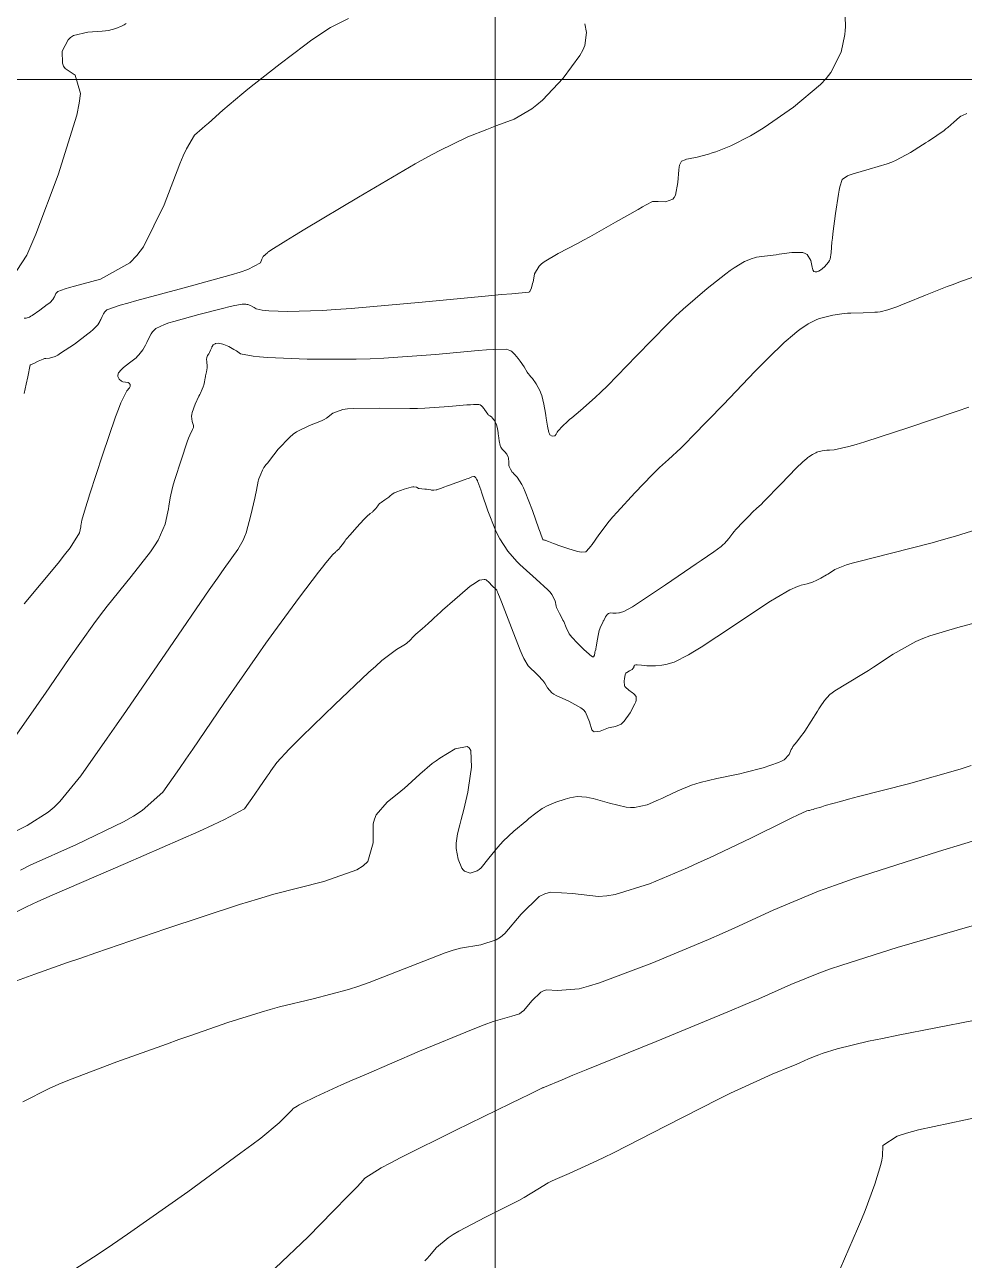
# Model space of a CAD drawing. Header units: millimetres. Extents: x 837475 to 838477, y 1189012 to 1191015.
# Drawn here: x 838242 to 838311, y 1190327.2 to 1190417.9 of the extents above; entities that cross this region are included whole.
import ezdxf

# ---------------------------------------------------------------- set-up
doc = ezdxf.new("R2010")
doc.units = ezdxf.units.MM
doc.header["$LTSCALE"] = 0.3
doc.layers.add('COORD', color=253, linetype='Continuous', lineweight=20)
doc.layers.add('COTAS 10', color=7, linetype='Continuous', lineweight=9, true_color=0x6e3e2d)
doc.layers.add('COTAS INT', color=7, linetype='Continuous', lineweight=5, true_color=0x9fa19f)

msp = doc.modelspace()

# ---------------------------------------------------------------- linework, layer by layer
at = {"layer": 'COORD'}
for p, q in [((838276.514, 1189013.872), (838276.514, 1191013.872)), ((837476.514, 1190413.872), (838476.514, 1190413.872))]:
    msp.add_line(p, q, dxfattribs=at)
at = {"layer": 'COTAS 10'}
for points in [[(838311.152, 1190411.394), (838310.811, 1190411.241), (838310.709, 1190411.177), (838310.603, 1190411.103), (838310.193, 1190410.758), (838309.738, 1190410.358), (838309.604, 1190410.25), (838309.467, 1190410.143), (838308.944, 1190409.768), (838308.316, 1190409.353), (838308.112, 1190409.221), (838307.934, 1190409.106), (838307.896, 1190409.082), (838307.008, 1190408.518), (838305.952, 1190407.957), (838305.629, 1190407.82), (838305.293, 1190407.691), (838303.969, 1190407.289), (838302.808, 1190406.96), (838302.574, 1190406.877), (838302.379, 1190406.797), (838301.989, 1190406.536), (838301.83, 1190406.008), (838301.779, 1190405.759), (838301.725, 1190405.467), (838301.506, 1190404.042), (838301.313, 1190402.561), (838301.275, 1190402.233), (838301.243, 1190401.941), (838301.186, 1190401.184), (838301.104, 1190400.704), (838301.057, 1190400.587), (838300.999, 1190400.477), (838300.704, 1190400.137), (838300.396, 1190399.899), (838300.329, 1190399.854), (838300.272, 1190399.818), (838300.133, 1190399.762), (838300.05, 1190399.768), (838300.026, 1190399.77), (838300.003, 1190399.773), (838299.918, 1190399.79), (838299.831, 1190399.924), (838299.806, 1190400.001), (838299.781, 1190400.097), (838299.688, 1190400.587), (838299.416, 1190401.046), (838299.278, 1190401.121), (838299.112, 1190401.174), (838298.289, 1190401.178), (838297.373, 1190401.053), (838297.149, 1190401.024), (838296.937, 1190400.998), (838296.281, 1190400.926), (838295.71, 1190400.83), (838295.552, 1190400.789), (838295.394, 1190400.741), (838294.827, 1190400.516), (838294.06, 1190400.053), (838293.777, 1190399.856), (838293.463, 1190399.628), (838292.075, 1190398.553), (838290.313, 1190397.022), (838289.764, 1190396.506), (838289.188, 1190395.951), (838286.889, 1190393.612), (838284.757, 1190391.413), (838284.286, 1190390.945), (838283.869, 1190390.539), (838282.794, 1190389.58), (838282.139, 1190389.062), (838281.986, 1190388.934), (838281.846, 1190388.813), (838281.44, 1190388.429), (838281.173, 1190388.134), (838281.12, 1190388.068), (838281.076, 1190388.009), (838280.99, 1190387.853), (838280.93, 1190387.763), (838280.902, 1190387.745), (838280.87, 1190387.73), (838280.71, 1190387.702), (838280.539, 1190387.809), (838280.5, 1190387.88), (838280.464, 1190387.968), (838280.361, 1190388.436), (838280.272, 1190389.039), (838280.245, 1190389.213), (838280.217, 1190389.389), (838280.107, 1190390.052), (838279.947, 1190390.696), (838279.887, 1190390.86), (838279.821, 1190391.019), (838279.529, 1190391.542), (838279.252, 1190391.934), (838279.197, 1190392.01), (838279.15, 1190392.072), (838279.056, 1190392.177), (838278.972, 1190392.277), (838278.931, 1190392.336), (838278.882, 1190392.409), (838278.644, 1190392.784), (838278.367, 1190393.206), (838278.294, 1190393.308), (838278.222, 1190393.404), (838277.978, 1190393.698), (838277.741, 1190393.913), (838277.674, 1190393.96), (838277.607, 1190394.001), (838277.362, 1190394.101), (838276.41, 1190394.079), (838275.898, 1190394.043), (838275.279, 1190393.994), (838272.144, 1190393.709), (838268.364, 1190393.432), (838267.338, 1190393.388), (838266.321, 1190393.358), (838262.722, 1190393.368), (838259.818, 1190393.49), (838259.24, 1190393.531), (838258.759, 1190393.575), (838257.839, 1190393.759), (838257.535, 1190393.962), (838257.443, 1190394.019), (838257.347, 1190394.075), (838256.974, 1190394.28), (838256.615, 1190394.442), (838256.528, 1190394.471), (838256.446, 1190394.495), (838256.197, 1190394.524), (838256.011, 1190394.496), (838255.97, 1190394.484), (838255.933, 1190394.469), (838255.835, 1190394.398), (838255.762, 1190394.289), (838255.74, 1190394.251), (838255.718, 1190394.208), (838255.635, 1190394.025), (838255.549, 1190393.837), (838255.526, 1190393.792), (838255.502, 1190393.75), (838255.419, 1190393.624), (838255.36, 1190393.486), (838255.352, 1190393.437), (838255.348, 1190393.383), (838255.364, 1190393.147), (838255.383, 1190392.874), (838255.381, 1190392.797), (838255.376, 1190392.718), (838255.331, 1190392.426), (838255.269, 1190392.134), (838255.253, 1190392.056), (838255.238, 1190391.978), (838255.189, 1190391.707), (838255.137, 1190391.461), (838255.12, 1190391.398), (838255.101, 1190391.339), (838255.025, 1190391.147), (838254.896, 1190390.874), (838254.844, 1190390.764), (838254.786, 1190390.639), (838254.514, 1190390.062), (838254.287, 1190389.454), (838254.256, 1190389.309), (838254.238, 1190389.175), (838254.288, 1190388.773), (838254.377, 1190388.48), (838254.383, 1190388.414), (838254.382, 1190388.355), (838254.312, 1190388.196), (838254.109, 1190387.781), (838254.024, 1190387.561), (838253.926, 1190387.295), (838253.468, 1190385.955), (838253.019, 1190384.534), (838252.927, 1190384.217), (838252.849, 1190383.934), (838252.683, 1190383.19), (838252.58, 1190382.574), (838252.54, 1190382.371), (838252.497, 1190382.155), (838252.301, 1190381.259), (838251.781, 1190380.068), (838251.533, 1190379.665), (838251.24, 1190379.232), (838249.806, 1190377.403), (838248.058, 1190375.244), (838247.567, 1190374.602), (838247.074, 1190373.941), (838245.265, 1190371.394), (838243.518, 1190368.852), (838243.062, 1190368.194), (838242.619, 1190367.556), (838241.12, 1190365.418)], [(838311.456, 1190363.552), (838310.65, 1190363.278), (838306.851, 1190362.201), (838303.182, 1190361.261), (838302.458, 1190361.073), (838301.86, 1190360.916), (838300.754, 1190360.612), (838300.489, 1190360.52), (838300.422, 1190360.497), (838300.356, 1190360.476), (838300.141, 1190360.409), (838299.954, 1190360.355), (838299.907, 1190360.341), (838299.862, 1190360.328), (838299.714, 1190360.287), (838299.585, 1190360.253), (838299.551, 1190360.245), (838299.518, 1190360.238), (838299.405, 1190360.214), (838298.707, 1190359.896), (838298.305, 1190359.703), (838297.813, 1190359.464), (838295.282, 1190358.223), (838292.243, 1190356.77), (838291.431, 1190356.398), (838290.632, 1190356.04), (838287.851, 1190354.856), (838285.343, 1190354.081), (838284.716, 1190353.981), (838284.118, 1190353.931), (838282.203, 1190354.161), (838280.576, 1190354.265), (838280.16, 1190354.134), (838279.76, 1190353.934), (838278.438, 1190352.637), (838277.238, 1190351.23), (838276.914, 1190350.962), (838276.593, 1190350.746), (838275.465, 1190350.401), (838273.985, 1190350.147), (838273.442, 1190349.988), (838272.843, 1190349.791), (838267.286, 1190347.623), (838266.517, 1190347.359), (838265.763, 1190347.118), (838263.173, 1190346.431), (838260.7, 1190345.832), (838260.019, 1190345.647), (838259.34, 1190345.452), (838256.902, 1190344.679), (838254.177, 1190343.735), (838253.317, 1190343.432), (838252.412, 1190343.112), (838248.759, 1190341.81), (838245.296, 1190340.496), (838244.51, 1190340.169), (838243.799, 1190339.857), (838241.856, 1190338.864)]]:
    msp.add_lwpolyline(points, dxfattribs=at)
at = {"layer": 'COTAS INT'}
for points in [[(838249.445, 1190417.975), (838249.291, 1190417.896), (838249.146, 1190417.823), (838248.695, 1190417.619), (838248.138, 1190417.48), (838247.926, 1190417.448), (838247.688, 1190417.419), (838246.62, 1190417.341), (838245.584, 1190417.093), (838245.367, 1190416.958), (838245.18, 1190416.793), (838244.755, 1190415.959), (838244.761, 1190415.066), (838244.845, 1190414.865), (838244.965, 1190414.684), (838245.698, 1190414.198), (838246.095, 1190412.859), (838246.004, 1190412.14), (838245.825, 1190411.27), (838244.453, 1190406.872), (838242.806, 1190402.522), (838242.454, 1190401.682), (838242.147, 1190401), (838241.413, 1190399.854)], [(838265.749, 1190418.354), (838264.448, 1190417.701), (838263.358, 1190416.98), (838262.973, 1190416.706), (838262.552, 1190416.4), (838260.734, 1190415.028), (838258.843, 1190413.544), (838258.377, 1190413.167), (838257.935, 1190412.806), (838256.544, 1190411.624), (838255.474, 1190410.683), (838255.235, 1190410.474), (838255.021, 1190410.286), (838254.451, 1190409.792), (838253.863, 1190408.794), (838253.638, 1190408.288), (838253.385, 1190407.684), (838252.243, 1190404.672), (838250.722, 1190401.61), (838250.229, 1190400.973), (838249.705, 1190400.428), (838247.557, 1190399.22), (838245.646, 1190398.711), (838245.273, 1190398.607), (838244.967, 1190398.518), (838244.425, 1190398.328), (838244.334, 1190398.234), (838244.312, 1190398.206), (838244.292, 1190398.177), (838244.232, 1190398.062), (838244.176, 1190397.937), (838244.158, 1190397.902), (838244.139, 1190397.865), (838244.061, 1190397.73), (838243.864, 1190397.526), (838243.769, 1190397.447), (838243.657, 1190397.357), (838243.111, 1190396.95), (838242.555, 1190396.573), (838242.438, 1190396.504), (838242.337, 1190396.448), (838242.102, 1190396.373), (838241.953, 1190396.369)], [(838241.964, 1190375.405), (838244.444, 1190378.393), (838244.927, 1190379.005), (838245.321, 1190379.523), (838246.009, 1190380.615), (838246.104, 1190381.053), (838246.126, 1190381.158), (838246.145, 1190381.257), (838246.196, 1190381.558), (838246.448, 1190382.442), (838246.594, 1190382.909), (838246.774, 1190383.471), (838247.699, 1190386.304), (838248.666, 1190389.134), (838248.873, 1190389.696), (838249.053, 1190390.16), (838249.481, 1190391.036), (838249.676, 1190391.257), (838249.709, 1190391.31), (838249.733, 1190391.359), (838249.742, 1190391.504), (838249.659, 1190391.602), (838249.624, 1190391.621), (838249.584, 1190391.636), (838249.397, 1190391.664), (838249.192, 1190391.703), (838249.14, 1190391.726), (838249.091, 1190391.754), (838248.93, 1190391.901), (838248.834, 1190392.082), (838248.825, 1190392.132), (838248.823, 1190392.182), (838248.88, 1190392.364), (838249.069, 1190392.585), (838249.151, 1190392.661), (838249.246, 1190392.742), (838249.697, 1190393.086), (838250.17, 1190393.465), (838250.28, 1190393.569), (838250.38, 1190393.672), (838250.664, 1190394.04), (838250.869, 1190394.394), (838250.92, 1190394.49), (838250.967, 1190394.583), (838251.114, 1190394.911), (838251.27, 1190395.211), (838251.323, 1190395.289), (838251.38, 1190395.363), (838251.621, 1190395.61), (838252.268, 1190395.907), (838252.582, 1190396.013), (838252.953, 1190396.129), (838254.781, 1190396.635), (838256.612, 1190397.1), (838256.986, 1190397.191), (838257.303, 1190397.264), (838257.964, 1190397.391), (838258.23, 1190397.387), (838258.297, 1190397.377), (838258.361, 1190397.365), (838258.567, 1190397.29), (838258.743, 1190397.194), (838258.789, 1190397.167), (838258.832, 1190397.14), (838258.976, 1190397.044), (838259.412, 1190396.957), (838259.64, 1190396.936), (838259.914, 1190396.916), (838261.289, 1190396.859), (838263.824, 1190396.934), (838264.829, 1190396.998), (838265.965, 1190397.082), (838271.164, 1190397.541), (838276.047, 1190398.007), (838276.985, 1190398.094), (838277.743, 1190398.163), (838278.983, 1190398.264), (838279.056, 1190398.304), (838279.077, 1190398.335), (838279.099, 1190398.375), (838279.185, 1190398.594), (838279.276, 1190398.92), (838279.302, 1190399.029), (838279.328, 1190399.145), (838279.423, 1190399.63), (838279.748, 1190400.183), (838279.919, 1190400.343), (838280.124, 1190400.506), (838281.158, 1190401.116), (838282.569, 1190401.849), (838283.013, 1190402.089), (838283.48, 1190402.345), (838285.359, 1190403.404), (838287.01, 1190404.344), (838287.334, 1190404.525), (838287.6, 1190404.671), (838288.079, 1190404.914), (838288.288, 1190404.922), (838288.384, 1190404.92), (838288.496, 1190404.916), (838289.037, 1190404.89), (838289.567, 1190405.086), (838289.673, 1190405.222), (838289.76, 1190405.394), (838289.925, 1190406.313), (838289.994, 1190407.256), (838290.021, 1190407.443), (838290.051, 1190407.599), (838290.188, 1190407.892), (838290.461, 1190407.99), (838290.577, 1190408.021), (838290.711, 1190408.054), (838291.341, 1190408.188), (838292.175, 1190408.402), (838292.438, 1190408.486), (838292.714, 1190408.579), (838293.828, 1190409.005), (838295.263, 1190409.739), (838295.743, 1190410.027), (838296.258, 1190410.353), (838298.414, 1190411.836), (838300.404, 1190413.508), (838300.814, 1190413.952), (838301.163, 1190414.388), (838301.915, 1190415.894), (838302.175, 1190417.18), (838302.213, 1190417.476), (838302.238, 1190417.747), (838302.207, 1190418.511)], [(838241.968, 1190390.849), (838242.111, 1190391.523), (838242.225, 1190392.067), (838242.406, 1190392.931), (838242.41, 1190392.936), (838242.413, 1190392.937), (838242.417, 1190392.939), (838242.437, 1190392.944), (838242.537, 1190392.989), (838242.591, 1190393.015), (838242.656, 1190393.047), (838242.988, 1190393.213), (838243.362, 1190393.37), (838243.454, 1190393.397), (838243.54, 1190393.416), (838243.811, 1190393.425), (838244.236, 1190393.561), (838244.42, 1190393.661), (838244.633, 1190393.788), (838245.64, 1190394.47), (838246.631, 1190395.208), (838246.833, 1190395.371), (838247.005, 1190395.515), (838247.363, 1190395.885), (838247.504, 1190396.13), (838247.539, 1190396.196), (838247.572, 1190396.26), (838247.673, 1190396.486), (838247.781, 1190396.694), (838247.818, 1190396.747), (838247.857, 1190396.799), (838248.023, 1190396.969), (838249.006, 1190397.313), (838249.56, 1190397.474), (838250.237, 1190397.664), (838253.7, 1190398.586), (838257.151, 1190399.542), (838257.82, 1190399.753), (838258.364, 1190399.94), (838259.295, 1190400.425), (838259.399, 1190400.699), (838259.422, 1190400.753), (838259.442, 1190400.799), (838259.496, 1190400.89), (838259.547, 1190400.935), (838259.567, 1190400.952), (838259.589, 1190400.971), (838259.686, 1190401.057), (838259.812, 1190401.164), (838259.852, 1190401.197), (838259.895, 1190401.231), (838260.067, 1190401.366), (838261.165, 1190402.048), (838261.791, 1190402.427), (838262.557, 1190402.888), (838266.488, 1190405.241), (838270.664, 1190407.678), (838271.585, 1190408.191), (838272.405, 1190408.636), (838274.514, 1190409.659), (838275.914, 1190410.208), (838276.286, 1190410.352), (838276.651, 1190410.494), (838277.915, 1190410.978), (838279.207, 1190411.72), (838279.591, 1190412.024), (838279.986, 1190412.371), (838281.504, 1190413.979), (838282.738, 1190415.638), (838282.954, 1190416.017), (838283.115, 1190416.361), (838283.239, 1190417.315), (838283.114, 1190417.953)], [(838311.985, 1190399.516), (838310.545, 1190399.005), (838310.128, 1190398.848), (838309.703, 1190398.686), (838308.098, 1190398.046), (838306.669, 1190397.466), (838306.353, 1190397.341), (838306.073, 1190397.232), (838305.351, 1190396.968), (838304.772, 1190396.838), (838304.581, 1190396.814), (838304.378, 1190396.795), (838303.536, 1190396.767), (838302.63, 1190396.743), (838302.385, 1190396.726), (838302.144, 1190396.704), (838301.297, 1190396.587), (838300.519, 1190396.4), (838300.321, 1190396.334), (838300.131, 1190396.262), (838299.507, 1190395.949), (838298.886, 1190395.523), (838298.698, 1190395.38), (838298.503, 1190395.225), (838297.739, 1190394.574), (838296.561, 1190393.438), (838296.104, 1190392.978), (838295.592, 1190392.455), (838293.27, 1190390.04), (838291.017, 1190387.699), (838290.548, 1190387.222), (838290.146, 1190386.82), (838289.25, 1190385.985), (838288.591, 1190385.4), (838288.337, 1190385.154), (838288.053, 1190384.873), (838286.772, 1190383.555), (838285.467, 1190382.139), (838285.168, 1190381.795), (838284.896, 1190381.473), (838284.139, 1190380.481), (838283.638, 1190379.77), (838283.526, 1190379.624), (838283.427, 1190379.5), (838283.169, 1190379.234), (838282.858, 1190379.193), (838282.725, 1190379.211), (838282.572, 1190379.241), (838281.85, 1190379.455), (838281.114, 1190379.714), (838280.953, 1190379.773), (838280.809, 1190379.826), (838280.44, 1190379.972), (838280.233, 1190380.059), (838280.191, 1190380.076), (838280.156, 1190380.089), (838280.083, 1190380.109), (838280.052, 1190380.109), (838280.047, 1190380.111), (838280.032, 1190380.118), (838279.907, 1190380.45), (838279.832, 1190380.656), (838279.74, 1190380.911), (838279.26, 1190382.245), (838278.727, 1190383.629), (838278.602, 1190383.916), (838278.485, 1190384.161), (838278.142, 1190384.697), (838277.893, 1190384.947), (838277.836, 1190385.011), (838277.784, 1190385.074), (838277.638, 1190385.284), (838277.552, 1190385.487), (838277.537, 1190385.546), (838277.527, 1190385.606), (838277.523, 1190385.832), (838277.514, 1190386.059), (838277.499, 1190386.12), (838277.48, 1190386.179), (838277.369, 1190386.386), (838277.232, 1190386.563), (838277.196, 1190386.604), (838277.16, 1190386.641), (838277.041, 1190386.745), (838276.939, 1190386.891), (838276.914, 1190386.954), (838276.891, 1190387.027), (838276.823, 1190387.373), (838276.767, 1190387.76), (838276.752, 1190387.858), (838276.738, 1190387.953), (838276.687, 1190388.265), (838276.619, 1190388.536), (838276.594, 1190388.606), (838276.566, 1190388.673), (838276.443, 1190388.894), (838276.311, 1190389.064), (838276.277, 1190389.1), (838276.245, 1190389.13), (838276.142, 1190389.196), (838276.043, 1190389.26), (838276.013, 1190389.289), (838275.983, 1190389.323), (838275.867, 1190389.487), (838275.75, 1190389.665), (838275.719, 1190389.708), (838275.689, 1190389.749), (838275.586, 1190389.873), (838275.486, 1190389.963), (838275.458, 1190389.983), (838275.43, 1190390), (838275.326, 1190390.042), (838274.925, 1190390.033), (838274.709, 1190390.018), (838274.447, 1190389.998), (838273.124, 1190389.877), (838271.361, 1190389.765), (838270.822, 1190389.75), (838270.261, 1190389.741), (838268.052, 1190389.765), (838266.092, 1190389.749), (838265.689, 1190389.715), (838265.346, 1190389.669), (838264.609, 1190389.393), (838264.138, 1190389.038), (838263.963, 1190388.941), (838263.768, 1190388.845), (838262.899, 1190388.501), (838261.941, 1190388.026), (838261.69, 1190387.847), (838261.444, 1190387.646), (838260.607, 1190386.749), (838259.959, 1190385.914), (838259.832, 1190385.753), (838259.729, 1190385.622), (838259.548, 1190385.403), (838259.493, 1190385.316), (838259.47, 1190385.268), (838259.442, 1190385.211), (838259.314, 1190384.918), (838259.185, 1190384.579), (838259.157, 1190384.493), (838259.133, 1190384.409), (838259.074, 1190384.133), (838258.978, 1190383.635), (838258.931, 1190383.412), (838258.874, 1190383.151), (838258.592, 1190381.903), (838258.24, 1190380.612), (838258.138, 1190380.326), (838258.035, 1190380.07), (838257.647, 1190379.401), (838256.633, 1190378.009), (838256.134, 1190377.297), (838255.541, 1190376.444), (838252.613, 1190372.186), (838249.462, 1190367.592), (838248.727, 1190366.528), (838248.053, 1190365.554), (838246.12, 1190362.785), (838244.578, 1190360.901), (838244.151, 1190360.485), (838243.724, 1190360.114), (838242.183, 1190359.155), (838240.756, 1190358.424)], [(838241.686, 1190355.878), (838242.386, 1190356.224), (838245.791, 1190357.758), (838249.25, 1190359.412), (838249.986, 1190359.834), (838250.625, 1190360.241), (838252.128, 1190361.579), (838253.349, 1190363.331), (838253.81, 1190363.999), (838254.324, 1190364.745), (838256.622, 1190368.097), (838259.08, 1190371.645), (838259.694, 1190372.514), (838260.28, 1190373.334), (838262.155, 1190375.889), (838263.557, 1190377.73), (838263.845, 1190378.101), (838264.088, 1190378.41), (838264.603, 1190379.026), (838264.797, 1190379.208), (838264.838, 1190379.246), (838264.874, 1190379.277), (838264.958, 1190379.341), (838265.039, 1190379.416), (838265.073, 1190379.454), (838265.111, 1190379.499), (838265.291, 1190379.724), (838265.463, 1190379.951), (838265.496, 1190379.997), (838265.524, 1190380.036), (838265.573, 1190380.117), (838265.7, 1190380.276), (838265.776, 1190380.365), (838265.871, 1190380.473), (838266.36, 1190381.022), (838266.88, 1190381.587), (838266.994, 1190381.704), (838267.095, 1190381.804), (838267.349, 1190382.024), (838267.513, 1190382.145), (838267.557, 1190382.183), (838267.6, 1190382.223), (838267.748, 1190382.382), (838267.868, 1190382.53), (838267.893, 1190382.563), (838267.914, 1190382.592), (838267.96, 1190382.669), (838268.046, 1190382.757), (838268.091, 1190382.794), (838268.146, 1190382.836), (838268.426, 1190383.033), (838268.712, 1190383.235), (838268.773, 1190383.281), (838268.824, 1190383.322), (838268.942, 1190383.432), (838269.117, 1190383.54), (838269.205, 1190383.579), (838269.311, 1190383.622), (838269.837, 1190383.813), (838270.367, 1190383.969), (838270.475, 1190383.991), (838270.566, 1190384.003), (838270.755, 1190383.967), (838270.865, 1190383.889), (838270.905, 1190383.873), (838270.951, 1190383.861), (838271.152, 1190383.838), (838271.37, 1190383.829), (838271.426, 1190383.824), (838271.48, 1190383.818), (838271.657, 1190383.791), (838271.814, 1190383.764), (838271.856, 1190383.759), (838271.897, 1190383.756), (838272.035, 1190383.751), (838272.188, 1190383.771), (838272.238, 1190383.783), (838272.29, 1190383.798), (838272.506, 1190383.873), (838272.835, 1190383.996), (838272.959, 1190384.041), (838273.097, 1190384.091), (838273.717, 1190384.31), (838274.319, 1190384.526), (838274.447, 1190384.573), (838274.557, 1190384.615), (838274.815, 1190384.722), (838274.947, 1190384.755), (838274.979, 1190384.751), (838275.008, 1190384.74), (838275.096, 1190384.651), (838275.158, 1190384.545), (838275.17, 1190384.524), (838275.182, 1190384.506), (838275.207, 1190384.471), (838275.223, 1190384.445), (838275.229, 1190384.433), (838275.235, 1190384.419), (838275.262, 1190384.349), (838275.392, 1190383.974), (838275.464, 1190383.767), (838275.551, 1190383.515), (838275.994, 1190382.232), (838276.547, 1190380.821), (838276.703, 1190380.489), (838276.861, 1190380.182), (838277.443, 1190379.283), (838278.123, 1190378.521), (838278.343, 1190378.299), (838278.577, 1190378.074), (838279.535, 1190377.223), (838280.385, 1190376.442), (838280.552, 1190376.26), (838280.688, 1190376.093), (838280.929, 1190375.616), (838281.005, 1190375.243), (838281.037, 1190375.143), (838281.074, 1190375.043), (838281.249, 1190374.693), (838281.449, 1190374.327), (838281.502, 1190374.218), (838281.554, 1190374.105), (838281.735, 1190373.67), (838281.967, 1190373.214), (838282.052, 1190373.088), (838282.146, 1190372.963), (838282.56, 1190372.514), (838282.987, 1190372.111), (838283.089, 1190372.015), (838283.185, 1190371.925), (838283.472, 1190371.657), (838283.671, 1190371.517), (838283.711, 1190371.509), (838283.745, 1190371.514), (838283.813, 1190371.642), (838283.838, 1190371.817), (838283.844, 1190371.851), (838283.851, 1190371.879), (838283.875, 1190371.931), (838283.91, 1190372.054), (838283.924, 1190372.127), (838283.939, 1190372.217), (838284.01, 1190372.683), (838284.103, 1190373.202), (838284.133, 1190373.325), (838284.164, 1190373.439), (838284.289, 1190373.777), (838284.424, 1190374.05), (838284.461, 1190374.124), (838284.499, 1190374.196), (838284.632, 1190374.449), (838284.769, 1190374.644), (838284.809, 1190374.68), (838284.849, 1190374.708), (838285, 1190374.744), (838285.157, 1190374.732), (838285.202, 1190374.729), (838285.246, 1190374.728), (838285.409, 1190374.725), (838285.593, 1190374.743), (838285.651, 1190374.754), (838285.713, 1190374.767), (838285.959, 1190374.838), (838286.594, 1190375.194), (838286.899, 1190375.387), (838287.261, 1190375.621), (838289.036, 1190376.808), (838290.881, 1190378.061), (838291.287, 1190378.337), (838291.647, 1190378.582), (838292.57, 1190379.211), (838293.119, 1190379.621), (838293.244, 1190379.729), (838293.356, 1190379.834), (838293.665, 1190380.192), (838293.968, 1190380.588), (838294.076, 1190380.717), (838294.196, 1190380.854), (838294.717, 1190381.42), (838295.229, 1190381.946), (838295.342, 1190382.059), (838295.443, 1190382.157), (838295.706, 1190382.39), (838296.064, 1190382.724), (838296.225, 1190382.885), (838296.412, 1190383.075), (838297.312, 1190384.01), (838298.239, 1190384.974), (838298.444, 1190385.183), (838298.626, 1190385.367), (838299.097, 1190385.821), (838299.402, 1190386.081), (838299.48, 1190386.143), (838299.555, 1190386.2), (838299.803, 1190386.37), (838300.052, 1190386.495), (838300.128, 1190386.524), (838300.207, 1190386.55), (838300.518, 1190386.625), (838300.856, 1190386.672), (838300.953, 1190386.68), (838301.05, 1190386.687), (838301.412, 1190386.697), (838302.475, 1190386.947), (838303.014, 1190387.105), (838303.659, 1190387.302), (838306.872, 1190388.334), (838310.43, 1190389.539), (838311.293, 1190389.844)], [(838313.521, 1190381.386), (838310.301, 1190380.379), (838309.438, 1190380.128), (838308.588, 1190379.889), (838305.621, 1190379.125), (838303.224, 1190378.523), (838302.733, 1190378.386), (838302.317, 1190378.261), (838301.441, 1190377.918), (838301.05, 1190377.664), (838300.94, 1190377.596), (838300.83, 1190377.529), (838300.428, 1190377.292), (838300.025, 1190377.089), (838299.915, 1190377.043), (838299.805, 1190377.001), (838299.412, 1190376.887), (838298.982, 1190376.765), (838298.849, 1190376.719), (838298.71, 1190376.667), (838298.156, 1190376.434), (838297.15, 1190375.859), (838296.726, 1190375.592), (838296.239, 1190375.277), (838293.953, 1190373.752), (838291.654, 1190372.236), (838291.158, 1190371.928), (838290.723, 1190371.669), (838289.66, 1190371.134), (838289.045, 1190370.957), (838288.892, 1190370.923), (838288.747, 1190370.896), (838288.288, 1190370.852), (838287.882, 1190370.858), (838287.771, 1190370.863), (838287.661, 1190370.868), (838287.269, 1190370.899), (838286.954, 1190370.925), (838286.893, 1190370.927), (838286.843, 1190370.928), (838286.755, 1190370.914), (838286.741, 1190370.887), (838286.733, 1190370.871), (838286.718, 1190370.842), (838286.705, 1190370.806), (838286.702, 1190370.794), (838286.699, 1190370.781), (838286.689, 1190370.725), (838286.635, 1190370.651), (838286.605, 1190370.626), (838286.567, 1190370.6), (838286.375, 1190370.488), (838286.182, 1190370.37), (838286.145, 1190370.339), (838286.114, 1190370.309), (838286.058, 1190370.207), (838286.04, 1190370.071), (838286.033, 1190370.019), (838286.025, 1190369.961), (838285.988, 1190369.702), (838286.014, 1190369.423), (838286.046, 1190369.352), (838286.088, 1190369.285), (838286.331, 1190369.066), (838286.605, 1190368.876), (838286.668, 1190368.826), (838286.724, 1190368.778), (838286.878, 1190368.614), (838286.881, 1190368.337), (838286.842, 1190368.217), (838286.786, 1190368.079), (838286.44, 1190367.422), (838285.997, 1190366.793), (838285.879, 1190366.671), (838285.764, 1190366.573), (838285.365, 1190366.407), (838284.957, 1190366.345), (838284.835, 1190366.311), (838284.71, 1190366.271), (838284.225, 1190366.066), (838283.796, 1190366.017), (838283.706, 1190366.075), (838283.628, 1190366.164), (838283.448, 1190366.741), (838283.153, 1190367.45), (838283.002, 1190367.621), (838282.821, 1190367.782), (838281.919, 1190368.271), (838281.012, 1190368.676), (838280.827, 1190368.783), (838280.672, 1190368.888), (838280.353, 1190369.248), (838280.172, 1190369.597), (838280.104, 1190369.695), (838280.028, 1190369.794), (838279.688, 1190370.154), (838279.336, 1190370.483), (838279.251, 1190370.562), (838279.172, 1190370.636), (838278.936, 1190370.859), (838278.628, 1190371.399), (838278.504, 1190371.673), (838278.363, 1190372.001), (838277.717, 1190373.635), (838277.105, 1190375.24), (838276.986, 1190375.55), (838276.889, 1190375.802), (838276.721, 1190376.223), (838276.7, 1190376.265), (838276.692, 1190376.289), (838276.683, 1190376.333), (838276.654, 1190376.39), (838276.638, 1190376.41), (838276.619, 1190376.431), (838276.517, 1190376.524), (838276.377, 1190376.658), (838276.332, 1190376.706), (838276.286, 1190376.758), (838276.096, 1190376.984), (838275.861, 1190377.162), (838275.786, 1190377.184), (838275.706, 1190377.194), (838275.381, 1190377.133), (838274.886, 1190376.835), (838274.698, 1190376.695), (838274.489, 1190376.532), (838273.553, 1190375.735), (838272.66, 1190374.939), (838272.479, 1190374.775), (838272.326, 1190374.635), (838272.009, 1190374.336), (838271.798, 1190374.136), (838271.712, 1190374.058), (838271.614, 1190373.971), (838271.158, 1190373.577), (838270.698, 1190373.173), (838270.597, 1190373.079), (838270.508, 1190372.992), (838270.281, 1190372.746), (838270.037, 1190372.522), (838269.936, 1190372.45), (838269.822, 1190372.374), (838269.288, 1190372.063), (838268.212, 1190371.24), (838267.755, 1190370.84), (838267.229, 1190370.366), (838264.754, 1190368.033), (838262.324, 1190365.664), (838261.826, 1190365.166), (838261.404, 1190364.737), (838260.51, 1190363.76), (838260.066, 1190363.155), (838259.928, 1190362.961), (838259.782, 1190362.756), (838259.201, 1190361.916), (838258.657, 1190361.123), (838258.535, 1190360.946), (838258.426, 1190360.788), (838258.137, 1190360.374), (838256.671, 1190359.581), (838255.82, 1190359.184), (838254.776, 1190358.711), (838249.398, 1190356.362), (838244.017, 1190354.024), (838242.971, 1190353.558), (838242.117, 1190353.17), (838240.638, 1190352.421)], [(838312.487, 1190374.206), (838310.479, 1190373.681), (838308.435, 1190373.065), (838307.912, 1190372.859), (838307.408, 1190372.636), (838305.742, 1190371.704), (838304.287, 1190370.752), (838303.916, 1190370.517), (838303.559, 1190370.295), (838302.384, 1190369.595), (838301.463, 1190369.023), (838301.266, 1190368.881), (838301.094, 1190368.746), (838300.683, 1190368.319), (838300.384, 1190367.852), (838300.283, 1190367.693), (838300.175, 1190367.521), (838299.715, 1190366.791), (838299.242, 1190366.065), (838299.124, 1190365.896), (838299.012, 1190365.741), (838298.655, 1190365.293), (838298.374, 1190364.93), (838298.31, 1190364.828), (838298.252, 1190364.725), (838298.092, 1190364.347), (838297.727, 1190363.967), (838297.54, 1190363.862), (838297.316, 1190363.758), (838296.195, 1190363.383), (838294.843, 1190363.034), (838294.473, 1190362.947), (838294.105, 1190362.862), (838292.791, 1190362.59), (838291.56, 1190362.299), (838291.243, 1190362.203), (838290.937, 1190362.101), (838289.922, 1190361.677), (838289.001, 1190361.237), (838288.754, 1190361.124), (838288.512, 1190361.016), (838287.669, 1190360.657), (838286.748, 1190360.474), (838286.456, 1190360.476), (838286.149, 1190360.501), (838284.906, 1190360.784), (838283.727, 1190361.122), (838283.459, 1190361.182), (838283.216, 1190361.227), (838282.553, 1190361.272), (838282.007, 1190361.178), (838281.839, 1190361.135), (838281.664, 1190361.087), (838280.969, 1190360.852), (838280.291, 1190360.561), (838280.126, 1190360.476), (838279.972, 1190360.389), (838279.498, 1190360.06), (838279.004, 1190359.648), (838278.838, 1190359.509), (838277.903, 1190358.727), (838277.111, 1190357.995), (838276.908, 1190357.781), (838276.713, 1190357.563), (838276.067, 1190356.738), (838275.494, 1190356.05), (838275.344, 1190355.919), (838275.197, 1190355.813), (838274.701, 1190355.645), (838274.279, 1190355.802), (838274.179, 1190355.901), (838274.087, 1190356.025), (838273.817, 1190356.674), (838273.672, 1190357.45), (838273.659, 1190357.653), (838273.658, 1190357.852), (838273.751, 1190358.528), (838273.929, 1190359.196), (838273.981, 1190359.389), (838274.034, 1190359.586), (838274.236, 1190360.325), (838274.448, 1190361.266), (838274.508, 1190361.59), (838274.568, 1190361.941), (838274.788, 1190363.435), (838274.738, 1190364.657), (838274.628, 1190364.835), (838274.476, 1190364.945), (838273.577, 1190364.763), (838272.47, 1190364.095), (838272.186, 1190363.897), (838271.911, 1190363.694), (838271.002, 1190362.916), (838270.118, 1190362.106), (838269.859, 1190361.883), (838269.594, 1190361.661), (838268.587, 1190360.864), (838267.794, 1190359.924), (838267.664, 1190359.611), (838267.574, 1190359.275), (838267.571, 1190357.875), (838267.168, 1190356.499), (838266.825, 1190356.178), (838266.382, 1190355.883), (838263.946, 1190355.038), (838260.287, 1190354.095), (838259.073, 1190353.738), (838257.772, 1190353.341), (838252.347, 1190351.56), (838247.226, 1190349.805), (838246.117, 1190349.422), (838245.143, 1190349.085), (838242.737, 1190348.242), (838241.389, 1190347.736)], [(838243.962, 1190325.501), (838247.384, 1190327.694), (838248.443, 1190328.406), (838249.552, 1190329.163), (838253.962, 1190332.274), (838257.869, 1190335.12), (838258.66, 1190335.71), (838259.325, 1190336.215), (838260.678, 1190337.322), (838261.124, 1190337.781), (838261.218, 1190337.877), (838261.298, 1190337.959), (838261.478, 1190338.142), (838261.568, 1190338.235), (838261.591, 1190338.26), (838261.614, 1190338.284), (838261.687, 1190338.371), (838261.982, 1190338.555), (838262.143, 1190338.642), (838262.34, 1190338.744), (838263.339, 1190339.239), (838265.256, 1190340.114), (838266.031, 1190340.455), (838266.912, 1190340.838), (838270.976, 1190342.579), (838274.908, 1190344.204), (838275.706, 1190344.515), (838276.377, 1190344.764), (838277.749, 1190345.161), (838278.31, 1190345.332), (838278.469, 1190345.439), (838278.63, 1190345.573), (838279.225, 1190346.271), (838279.881, 1190346.914), (838280.08, 1190347.014), (838280.286, 1190347.078), (838281.093, 1190347.027), (838282.678, 1190347.171), (838283.374, 1190347.359), (838284.183, 1190347.61), (838288.032, 1190349.055), (838292.184, 1190350.784), (838293.182, 1190351.216), (838294.115, 1190351.627), (838296.939, 1190352.942), (838300.255, 1190354.318), (838301.499, 1190354.768), (838302.883, 1190355.247), (838309.055, 1190357.226), (838314.853, 1190358.997)], [(838311.533, 1190351.771), (838310.425, 1190351.476), (838306.022, 1190350.199), (838301.958, 1190348.903), (838301.063, 1190348.597), (838300.268, 1190348.314), (838298.231, 1190347.481), (838295.871, 1190346.425), (838294.873, 1190346.001), (838293.726, 1190345.52), (838288.339, 1190343.305), (838283.211, 1190341.217), (838282.226, 1190340.815), (838281.431, 1190340.491), (838280.133, 1190339.957), (838280.078, 1190339.929), (838280.066, 1190339.923), (838280.055, 1190339.917), (838280.029, 1190339.906), (838280.014, 1190339.899), (838280.006, 1190339.895), (838279.995, 1190339.889), (838279.016, 1190339.411), (838278.402, 1190339.112), (838277.64, 1190338.742), (838273.649, 1190336.802), (838269.606, 1190334.795), (838268.81, 1190334.382), (838268.155, 1190334.031), (838266.958, 1190333.279), (838266.656, 1190332.923), (838266.564, 1190332.821), (838266.469, 1190332.719), (838266.099, 1190332.338), (838265.354, 1190331.582), (838265.023, 1190331.243), (838264.638, 1190330.849), (838262.799, 1190328.955), (838260.39, 1190326.672)], [(838271.371, 1190327.202), (838271.537, 1190327.383), (838271.698, 1190327.561), (838272.23, 1190328.188), (838273.08, 1190328.901), (838273.441, 1190329.134), (838273.857, 1190329.382), (838275.815, 1190330.406), (838277.811, 1190331.405), (838278.252, 1190331.637), (838278.643, 1190331.849), (838279.651, 1190332.456), (838280.425, 1190332.927), (838280.669, 1190333.053), (838280.926, 1190333.179), (838281.96, 1190333.618), (838283.723, 1190334.411), (838284.439, 1190334.759), (838285.254, 1190335.162), (838289.022, 1190337.083), (838292.908, 1190339.057), (838293.797, 1190339.494), (838294.605, 1190339.883), (838296.851, 1190340.892), (838298.306, 1190341.491), (838298.615, 1190341.621), (838298.885, 1190341.735), (838299.522, 1190342.021), (838300.073, 1190342.245), (838300.287, 1190342.322), (838300.529, 1190342.404), (838301.626, 1190342.754), (838303.935, 1190343.311), (838304.94, 1190343.524), (838306.103, 1190343.762), (838311.626, 1190344.835)], [(838312.182, 1190337.798), (838307.582, 1190336.808), (838306.712, 1190336.569), (838306.019, 1190336.345), (838304.973, 1190335.666), (838304.944, 1190334.88), (838304.891, 1190334.59), (838304.819, 1190334.268), (838304.395, 1190332.84), (838303.668, 1190330.894), (838303.405, 1190330.244), (838303.115, 1190329.546), (838301.845, 1190326.627)]]:
    msp.add_lwpolyline(points, dxfattribs=at)

doc.saveas('drawing.dxf')
